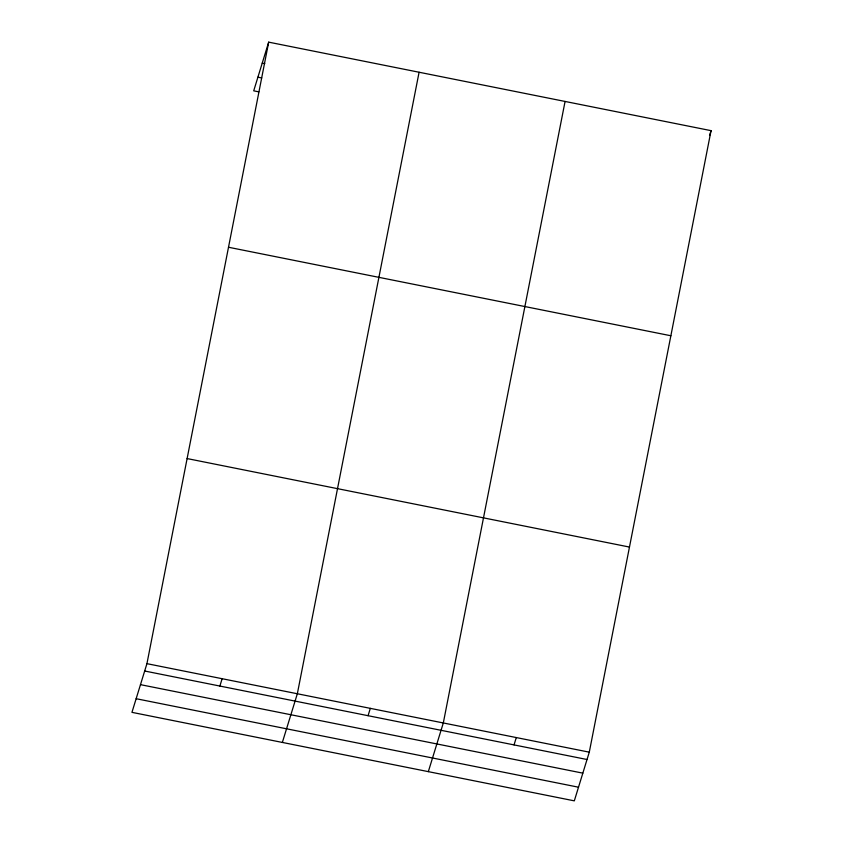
<?xml version="1.0" encoding="UTF-8"?>
<svg xmlns="http://www.w3.org/2000/svg" width="843" height="843" viewBox="0 0 843 843"><rect width="100%" height="100%" fill="white"/><g stroke="black" fill="none" stroke-linecap="round" stroke-linejoin="round"><path stroke-width="1.26" d="M146.935 663.662L268.685 42.15L711.049 130.654L589.289 752.167L574.315 800.85L131.951 712.346L146.935 663.662L589.289 752.167M419.087 72.245L297.337 693.757L282.352 742.441M565.073 101.445L443.313 722.967L428.328 771.64M268.685 42.15L253.711 90.833L258.812 91.855M219.875 686.054L222.131 678.71M368.064 715.696L370.319 708.362M514.04 744.906L516.295 737.562M709.543 135.544L711.049 130.654M262.236 63.13L264.786 63.646M257.905 77.187L261.73 77.956M228.506 247.252L670.87 335.756M187.114 458.571L629.468 547.065M144.669 671.007L587.034 759.511M140.475 684.653L582.829 773.147M136.155 698.71L578.509 787.204"/></g></svg>
